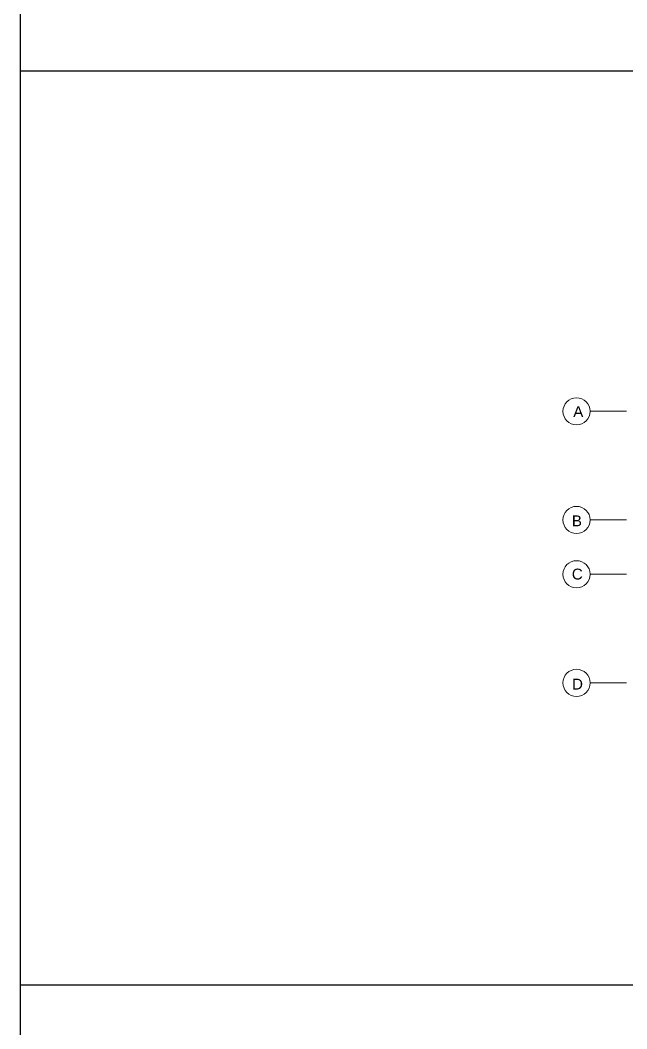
# Model space of a CAD drawing. Header units: millimetres. Extents: x 2391 to 3323, y 1596 to 2537.
# Drawn here: x 2684.7 to 2751.7, y 2314.4 to 2425.8 of the extents above; entities that cross this region are included whole.
import ezdxf

# ---------------------------------------------------------------- set-up
doc = ezdxf.new("R2010")
doc.units = ezdxf.units.MM
doc.layers.add('doors and windows schedule', color=11, linetype='Continuous')
doc.layers.add('Lightning text', color=211, linetype='Continuous')
doc.styles.get("Standard").update_dxf_attribs({"font": 'arial.ttf'})

msp = doc.modelspace()

# ---------------------------------------------------------------- linework, layer by layer
at = {"color": 11, "true_color": 0xf27172}
for p, q in [((2684.734, 2537.196), (2684.734, 1595.546)), ((2684.734, 2420.204), (3009.654, 2420.204)), ((3009.654, 2319.18), (2684.734, 2319.18))]:
    msp.add_line(p, q, dxfattribs=at)
at = {"layer": 'Lightning text', "linetype": 'ByBlock', "lineweight": 13, "ltscale": 0.02}
for p, q in [((2751.681, 2382.581), (2747.681, 2382.581)), ((2751.681, 2370.581), (2747.681, 2370.581)), ((2751.681, 2364.581), (2747.681, 2364.581)), ((2751.681, 2352.581), (2747.681, 2352.581))]:
    msp.add_line(p, q, dxfattribs=at)
for centre in [(2746.181, 2382.581), (2746.181, 2370.581), (2746.181, 2364.581), (2746.181, 2352.581)]:
    msp.add_circle(centre, 1.5, dxfattribs=at)

# ---------------------------------------------------------------- texts
at = {"layer": 'doors and windows schedule'}
for s, p in [('A', (2745.81, 2381.94)), ('B', (2745.66, 2369.88)), ('C', (2745.658, 2364.003)), ('D', (2745.677, 2351.847))]:
    msp.add_text(s, height=1.2, dxfattribs=at).set_placement(p)

doc.saveas('drawing.dxf')
